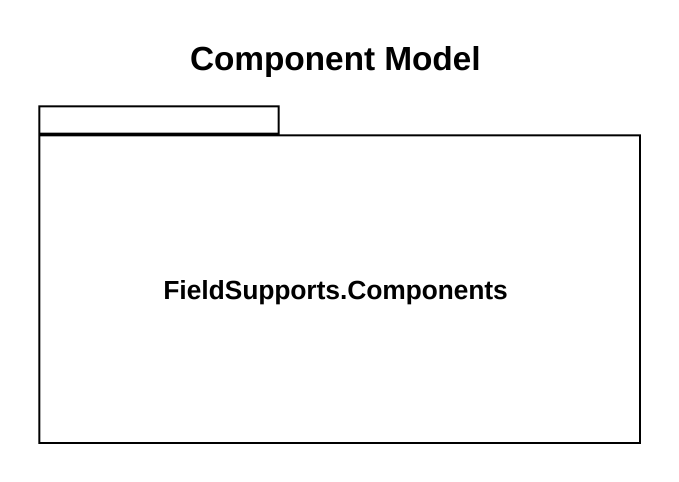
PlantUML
@startuml
title Component Model
package "FieldSupports.Components" as FieldSupports_Components {
}
@enduml
